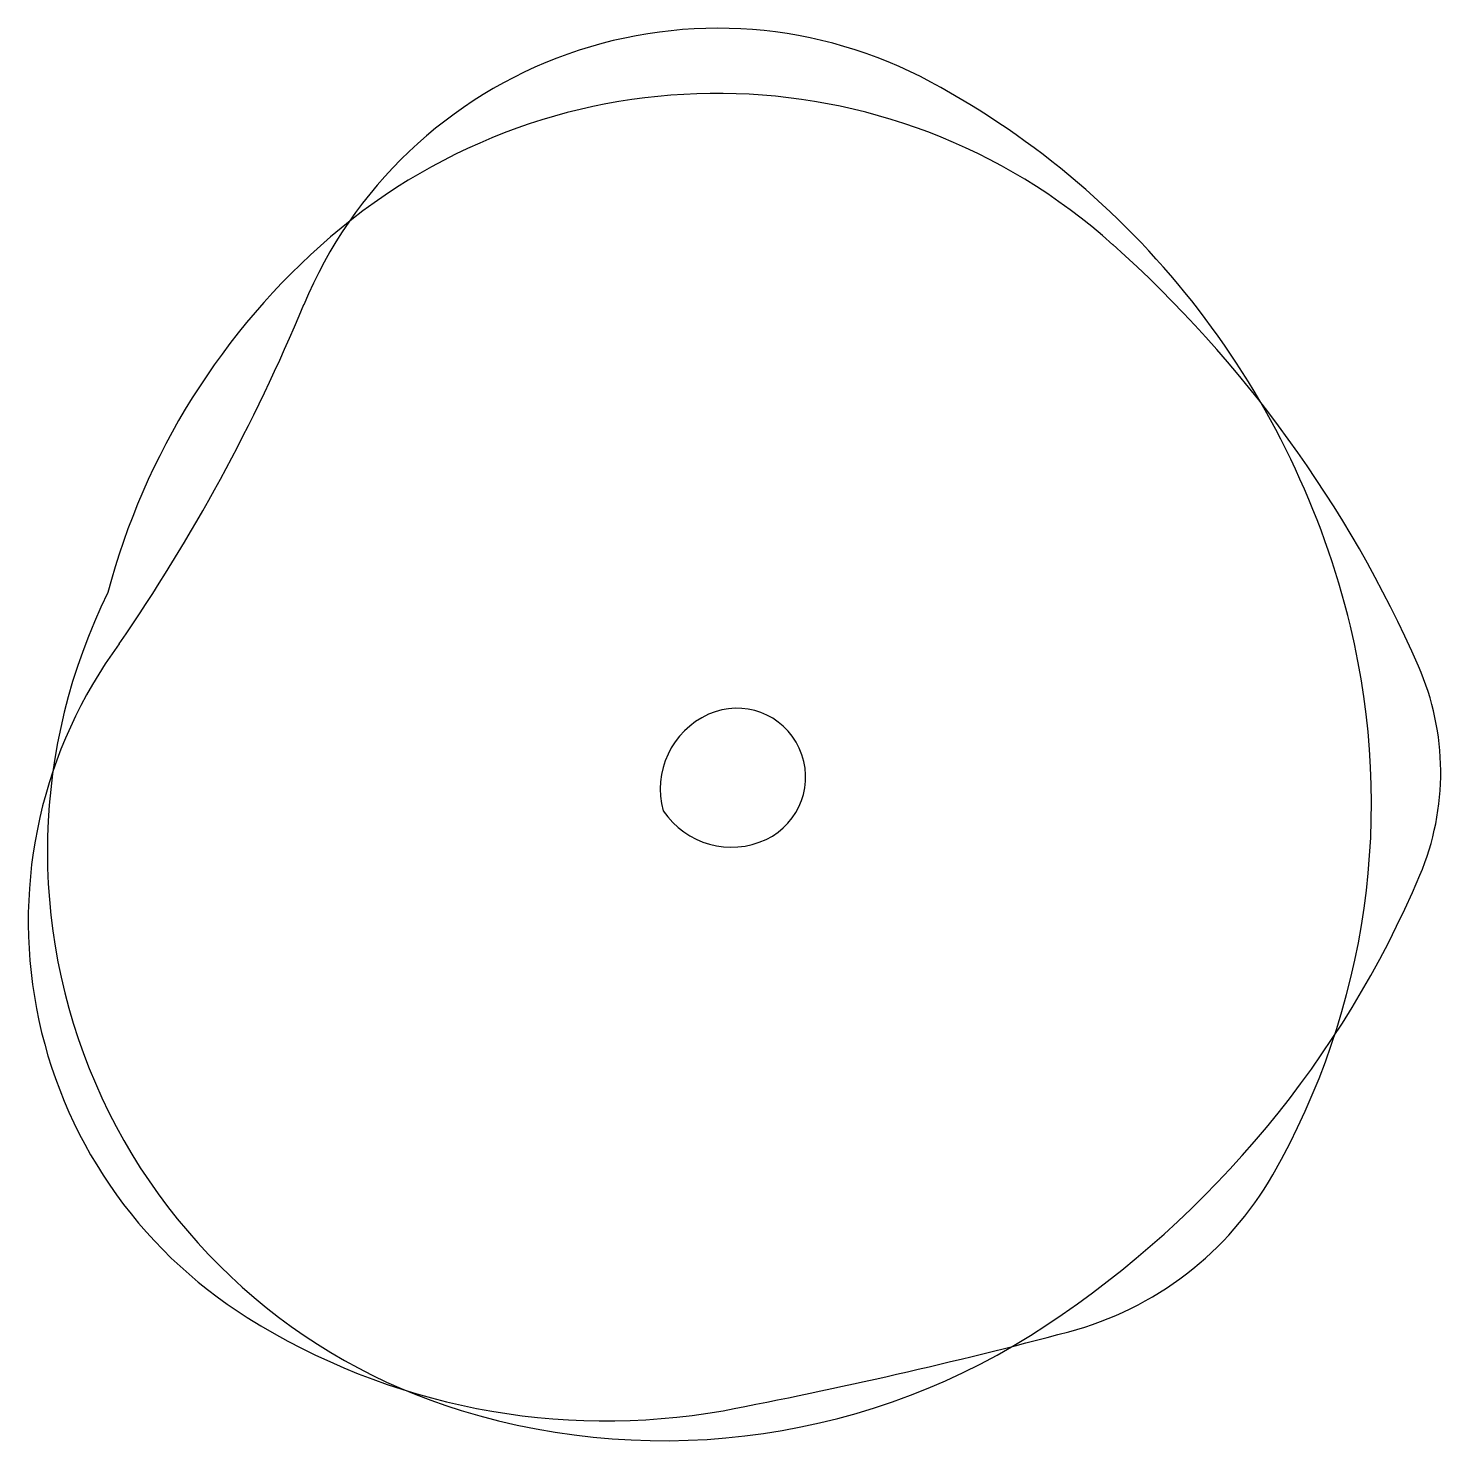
# Model space of a CAD drawing. Header units: metres. Extents: x -2.62 to 2.63, y -2.45 to 2.8.
import ezdxf

# ---------------------------------------------------------------- set-up
doc = ezdxf.new("R2010")
doc.units = ezdxf.units.M
doc.layers.add('ceco.net 78', color=7, linetype='Continuous')

msp = doc.modelspace()

# ---------------------------------------------------------------- linework, layer by layer
at = {"layer": 'ceco.net 78'}
for centre, radius, start, end in [((-0.0567, 1.1336), 1.6696, 61.6326, 157.433), ((-0.7572, -0.1637), 3.1439, 13.634, 61.6326), ((-0.0588, 0.3523), 2.2083, 48.1659, 130.7099), ((0.2203, 0.0281), 2.6361, 130.7099, 165.1719), ((-1.6378, -1.4116), 4.5758, 23.716, 48.1659), ((-7.9604, 4.4183), 6.8895, 325.45742, 337.43299), ((-0.3767, -0.2607), 2.1762, 153.7249, 253.0128), ((-0.4135, -0.0803), 2.7902, 330.245, 13.634), ((-0.882, -0.5204), 1.7423, 143.666, 237.8676), ((1.652, 0.0336), 0.9825, 337.0366, 23.716), ((0.0137, 0.016), 0.2563, 295.2367, 114.24), ((0.0335, -0.0281), 0.3046, 114.24, 195.6001), ((-0.0069, 0.0596), 0.3046, 213.8365, 295.2367), ((-0.9242, 1.1253), 3.7805, 303.5998, 337.0366), ((0.9311, -0.8489), 1.2414, 284.8533, 330.245), ((-0.4726, 0.1314), 2.512, 237.8676, 279.9871), ((-0.2591, 0.1242), 2.5786, 253.0128, 303.5998), ((-3.613, 16.2852), 18.9679, 280.86713, 284.85328)]:
    msp.add_arc(centre, radius, start, end, dxfattribs=at)

doc.saveas('drawing.dxf')
